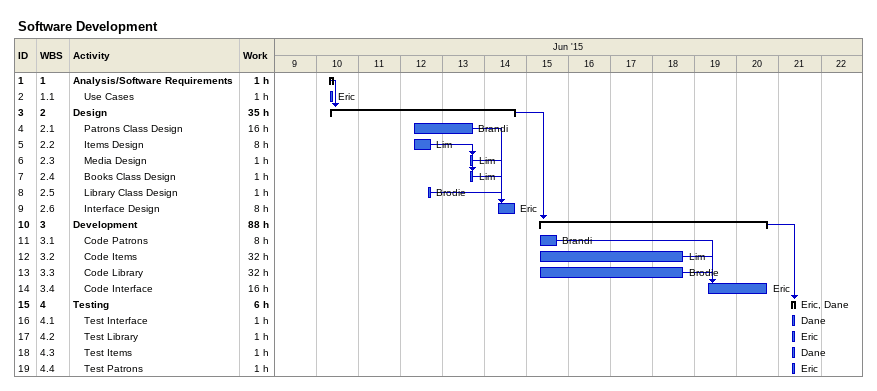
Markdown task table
Software Development

| ID | WBS | Task | Start | Finish | Predecessors | Resources | Work (h) |
|---|---|---|---|---|---|---|---|
| 1 | 1 | **Analysis/Software Requirements** | 2015-06-10 | 2015-06-10 |  |  | 1 |
| 2 | 1.1 | Use Cases | 2015-06-10 | 2015-06-10 |  | Eric | 1 |
| 3 | 2 | **Design** | 2015-06-10 | 2015-06-14 | 1 |  | 35 |
| 4 | 2.1 | Patrons Class Design | 2015-06-12 | 2015-06-13 |  | Brandi | 16 |
| 5 | 2.2 | Items Design | 2015-06-12 | 2015-06-12 |  | Lim | 8 |
| 6 | 2.3 | Media Design | 2015-06-13 | 2015-06-13 | 5 | Lim | 1 |
| 7 | 2.4 | Books Class Design | 2015-06-13 | 2015-06-13 | 5 | Lim | 1 |
| 8 | 2.5 | Library Class Design | 2015-06-12 | 2015-06-12 |  | Brodie | 1 |
| 9 | 2.6 | Interface Design | 2015-06-14 | 2015-06-14 | 7, 8, 6, 4 | Eric | 8 |
| 10 | 3 | **Development** | 2015-06-15 | 2015-06-20 | 3 |  | 88 |
| 11 | 3.1 | Code Patrons | 2015-06-15 | 2015-06-15 |  | Brandi | 8 |
| 12 | 3.2 | Code Items | 2015-06-15 | 2015-06-18 |  | Lim | 32 |
| 13 | 3.3 | Code Library | 2015-06-15 | 2015-06-18 |  | Brodie | 32 |
| 14 | 3.4 | Code Interface | 2015-06-19 | 2015-06-20 | 13, 11, 12 | Eric | 16 |
| 15 | 4 | **Testing** | 2015-06-21 | 2015-06-21 | 10 | Eric, Dane | 6 |
| 16 | 4.1 | Test Interface | 2015-06-21 | 2015-06-21 |  | Dane | 1 |
| 17 | 4.2 | Test Library | 2015-06-21 | 2015-06-21 |  | Eric | 1 |
| 18 | 4.3 | Test Items | 2015-06-21 | 2015-06-21 |  | Dane | 1 |
| 19 | 4.4 | Test Patrons | 2015-06-21 | 2015-06-21 |  | Eric | 1 |
